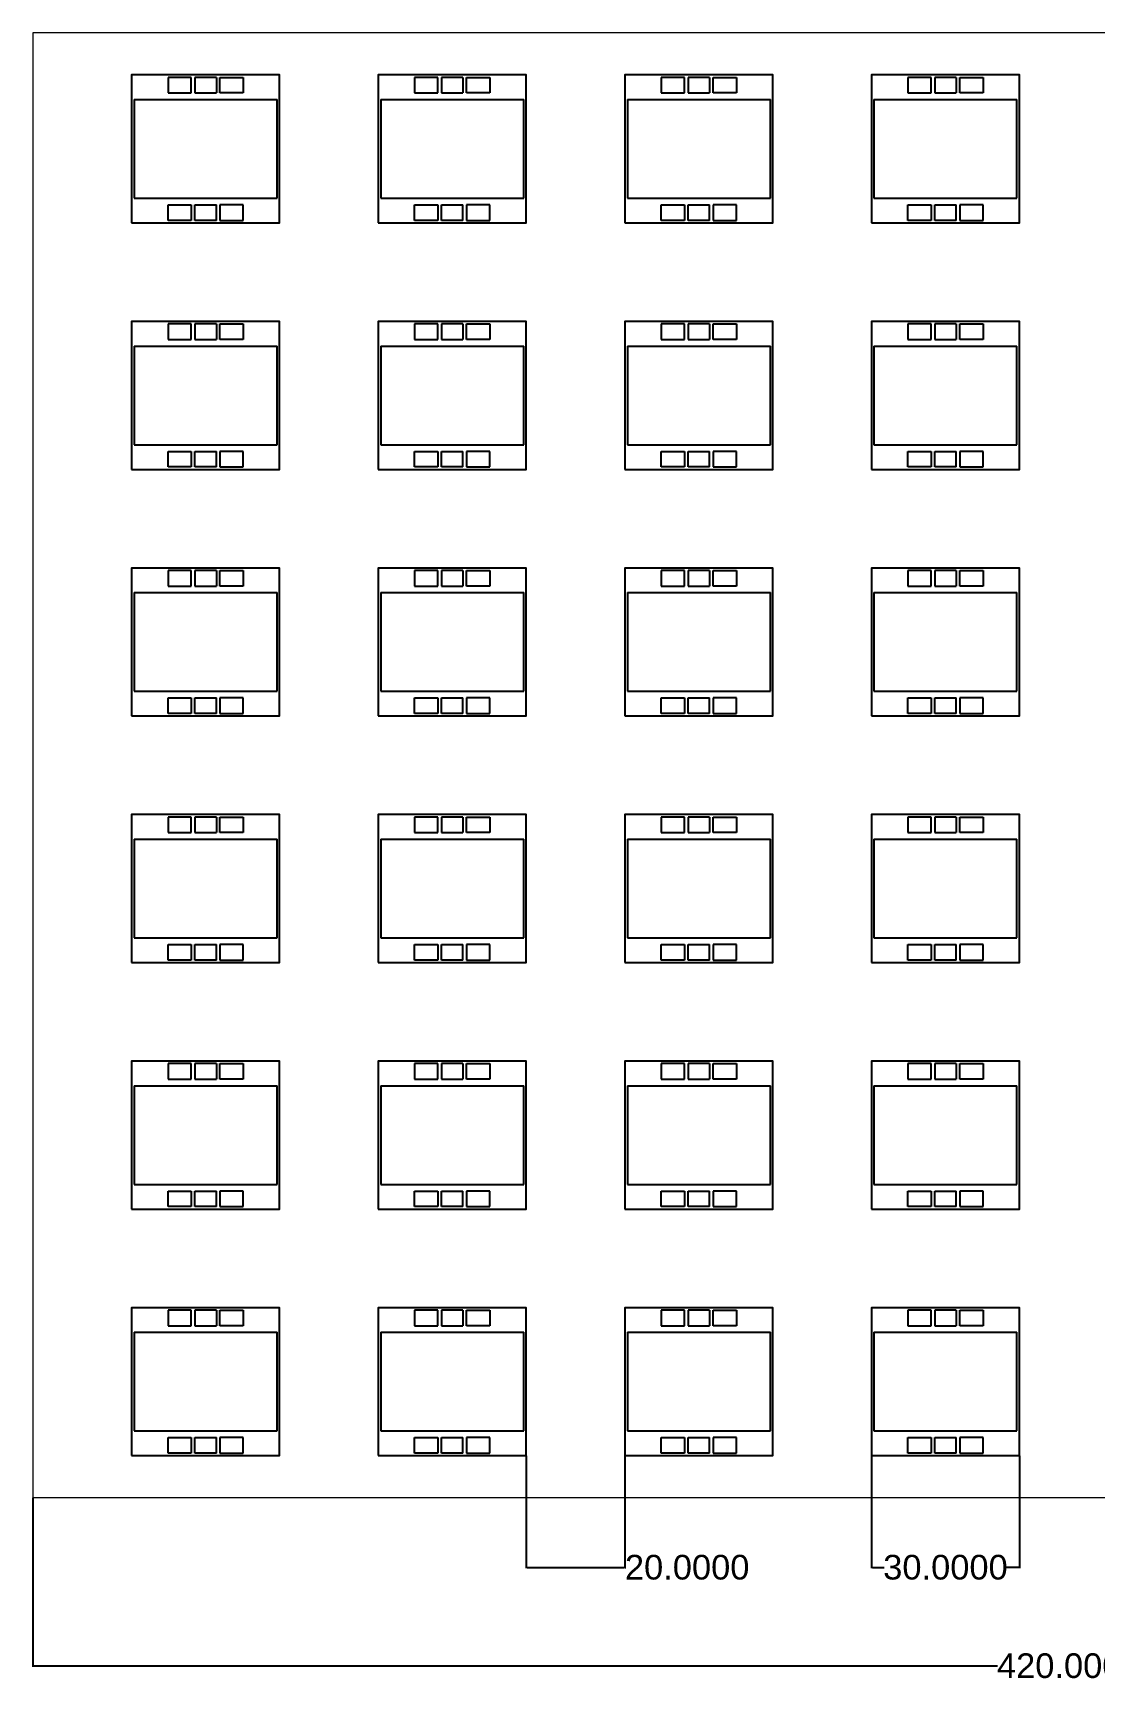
# Model space of a CAD drawing. Header units: inches. Extents: x -20 to 469, y -46 to 288.
# Drawn here: x -20 to 195.1, y -45.9 to 288.5 of the extents above; entities that cross this region are included whole.
import ezdxf

# ---------------------------------------------------------------- set-up
doc = ezdxf.new("R2010")
doc.units = ezdxf.units.IN
doc.header["$MEASUREMENT"] = 0
doc.layers.add('A3 Sheet', color=3, linetype='Continuous', lineweight=15)
doc.layers.add('glassOutline', color=50, linetype='Continuous')
doc.layers.add('TC-etch-lines', color=1, linetype='Continuous')
doc.styles.get("Standard").update_dxf_attribs({"font": 'arial.ttf'})
doc.dimstyles.new('Standard$0', dxfattribs={"dimtxt": 0.18, "dimasz": 0.18, "dimexe": 0.18, "dimexo": 0.0625, "dimgap": 0.09, "dimtad": 0, "dimtih": 1, "dimtoh": 1, "dimdec": 4, "dimzin": 0, "dimdsep": 46, "dimtxsty": 'Standard', "dimcen": 0.09, "dimadec": 0, "dimazin": 0, "dimtfac": 1, "dimtdec": 4, "dimtofl": 0, "dimtmove": 0, "dimatfit": 3, "dimfxl": 1, "dimtolj": 1, "dimtzin": 0, "dimarcsym": 0})

# ---------------------------------------------------------------- blocks, each defined once
blk = doc.blocks.new('*D41')
at = {"layer": 'A3 Sheet', "color": 0, "lineweight": -2, "transparency": 16777216}
for p, q in [((-20, -8.56), (-20, -42.81)), ((400, -8.56), (400, -42.81)), ((-19.82, -42.63), (175.55, -42.63)), ((399.82, -42.63), (204.45, -42.63))]:
    blk.add_line(p, q, dxfattribs=at)
at = {"layer": 'A3 Sheet', "color": 0, "transparency": 16777216}
for points in [[(-19.82, -42.6), (-19.82, -42.66), (-20, -42.63)], [(399.82, -42.6), (399.82, -42.66), (400, -42.63)]]:
    blk.add_solid(points, dxfattribs=at)
at = {"layer": 'Defpoints', "color": 0, "transparency": 16777216}
for p in [(-20, -8.5), (400, -8.5), (400, -42.63)]:
    blk.add_point(p, dxfattribs=at)
at = {"layer": 'A3 Sheet', "color": 0, "transparency": 16777216, "insert": (190, -42.63), "char_height": 5, "attachment_point": 5}
blk.add_mtext('\\A1;420.0000', dxfattribs=at)
blk = doc.blocks.new('*D42')
at = {"layer": 'A3 Sheet', "color": 0, "lineweight": -2, "transparency": 16777216}
for p, q in [((80, -0.06), (80, -22.84)), ((100, -0.06), (100, -22.84)), ((80.18, -22.66), (99.82, -22.66)), ((100, -22.66), (100.18, -22.66))]:
    blk.add_line(p, q, dxfattribs=at)
at = {"layer": 'A3 Sheet', "color": 0, "transparency": 16777216}
for points in [[(80.18, -22.63), (80.18, -22.69), (80, -22.66)], [(99.82, -22.63), (99.82, -22.69), (100, -22.66)]]:
    blk.add_solid(points, dxfattribs=at)
at = {"layer": 'Defpoints', "color": 0, "transparency": 16777216}
for p in [(80, 0), (100, 0), (100, -22.66)]:
    blk.add_point(p, dxfattribs=at)
at = {"layer": 'A3 Sheet', "color": 0, "transparency": 16777216, "insert": (112.63, -22.66), "char_height": 5, "attachment_point": 5}
blk.add_mtext('\\A1;20.0000', dxfattribs=at)
blk = doc.blocks.new('*D43')
at = {"layer": 'A3 Sheet', "color": 0, "lineweight": -2, "transparency": 16777216}
for p, q in [((150, -0.06), (150, -22.84)), ((180, -0.06), (180, -22.84)), ((150.18, -22.66), (152.6, -22.66)), ((179.82, -22.66), (177.4, -22.66))]:
    blk.add_line(p, q, dxfattribs=at)
at = {"layer": 'A3 Sheet', "color": 0, "transparency": 16777216}
for points in [[(150.18, -22.63), (150.18, -22.69), (150, -22.66)], [(179.82, -22.63), (179.82, -22.69), (180, -22.66)]]:
    blk.add_solid(points, dxfattribs=at)
at = {"layer": 'Defpoints', "color": 0, "transparency": 16777216}
for p in [(150, 0), (180, 0), (180, -22.66)]:
    blk.add_point(p, dxfattribs=at)
at = {"layer": 'A3 Sheet', "color": 0, "transparency": 16777216, "insert": (165, -22.66), "char_height": 5, "attachment_point": 5}
blk.add_mtext('\\A1;30.0000', dxfattribs=at)

msp = doc.modelspace()

# ---------------------------------------------------------------- linework, layer by layer
at = {"layer": 'A3 Sheet'}
msp.add_lwpolyline([(400, 288.5), (-20, 288.5), (-20, -8.5), (400, -8.5)], close=True, dxfattribs=at)
at = {"layer": 'glassOutline', "color": 2}
for points in [[(0, 250), (30, 250), (30, 280), (0, 280)], [(50, 250), (80, 250), (80, 280), (50, 280)], [(100, 250), (130, 250), (130, 280), (100, 280)], [(150, 250), (180, 250), (180, 280), (150, 280)], [(0, 200), (30, 200), (30, 230), (0, 230)], [(50, 200), (80, 200), (80, 230), (50, 230)], [(100, 200), (130, 200), (130, 230), (100, 230)], [(150, 200), (180, 200), (180, 230), (150, 230)], [(0, 150), (30, 150), (30, 180), (0, 180)], [(50, 150), (80, 150), (80, 180), (50, 180)], [(100, 150), (130, 150), (130, 180), (100, 180)], [(150, 150), (180, 150), (180, 180), (150, 180)], [(0, 100), (30, 100), (30, 130), (0, 130)], [(50, 100), (80, 100), (80, 130), (50, 130)], [(100, 100), (130, 100), (130, 130), (100, 130)], [(150, 100), (180, 100), (180, 130), (150, 130)], [(0, 50), (30, 50), (30, 80), (0, 80)], [(50, 50), (80, 50), (80, 80), (50, 80)], [(100, 50), (130, 50), (130, 80), (100, 80)], [(150, 50), (180, 50), (180, 80), (150, 80)], [(0, 0), (30, 0), (30, 30), (0, 30)], [(50, 0), (80, 0), (80, 30), (50, 30)], [(100, 0), (130, 0), (130, 30), (100, 30)], [(150, 0), (180, 0), (180, 30), (150, 30)]]:
    msp.add_lwpolyline(points, close=True, dxfattribs=at)
at = {"layer": 'TC-etch-lines', "color": 1}
for p, q in [((12.0925, 279.50002), (7.38, 279.50002)), ((7.38, 279.50002), (7.38, 276.34502)), ((12.0925, 276.34502), (12.0925, 279.50002)), ((17.1725, 279.50002), (12.8275, 279.50002)), ((12.8275, 279.50002), (12.8275, 276.34502)), ((17.1725, 279.50002), (17.1725, 276.34502)), ((17.9075, 276.34502), (17.9075, 279.50002)), ((17.9075, 279.50002), (22.62, 279.50002)), ((22.62, 279.50002), (22.62, 276.34502)), ((62.0925, 279.50002), (57.38, 279.50002)), ((57.38, 279.50002), (57.38, 276.34502)), ((62.0925, 276.34502), (62.0925, 279.50002)), ((67.1725, 279.50002), (62.8275, 279.50002)), ((62.8275, 279.50002), (62.8275, 276.34502)), ((67.1725, 279.50002), (67.1725, 276.34502)), ((67.9075, 276.34502), (67.9075, 279.50002)), ((67.9075, 279.50002), (72.62, 279.50002)), ((72.62, 279.50002), (72.62, 276.34502)), ((112.0925, 279.50002), (107.38, 279.50002)), ((107.38, 279.50002), (107.38, 276.34502)), ((112.0925, 276.34502), (112.0925, 279.50002)), ((117.1725, 279.50002), (112.8275, 279.50002)), ((112.8275, 279.50002), (112.8275, 276.34502)), ((117.1725, 279.50002), (117.1725, 276.34502)), ((117.9075, 276.34502), (117.9075, 279.50002)), ((117.9075, 279.50002), (122.62, 279.50002)), ((122.62, 279.50002), (122.62, 276.34502)), ((162.0925, 279.50002), (157.38, 279.50002)), ((157.38, 279.50002), (157.38, 276.34502)), ((162.0925, 276.34502), (162.0925, 279.50002)), ((167.1725, 279.50002), (162.8275, 279.50002)), ((162.8275, 279.50002), (162.8275, 276.34502)), ((167.1725, 279.50002), (167.1725, 276.34502)), ((167.9075, 276.34502), (167.9075, 279.50002)), ((167.9075, 279.50002), (172.62, 279.50002)), ((172.62, 279.50002), (172.62, 276.34502)), ((0.49978, 275.00296), (29.49982, 275.00312)), ((0.49978, 275.00296), (0.49981, 254.99704)), ((7.38, 276.34502), (12.0925, 276.34502)), ((12.8275, 276.34502), (17.1725, 276.34502)), ((22.62, 276.34502), (17.9075, 276.34502)), ((29.49986, 254.997), (29.49982, 275.00312)), ((50.49978, 275.00296), (79.49982, 275.00312)), ((50.49978, 275.00296), (50.49981, 254.99704)), ((57.38, 276.34502), (62.0925, 276.34502)), ((62.8275, 276.34502), (67.1725, 276.34502)), ((72.62, 276.34502), (67.9075, 276.34502)), ((79.49986, 254.997), (79.49982, 275.00312)), ((100.49978, 275.00296), (129.49982, 275.00312)), ((100.49978, 275.00296), (100.49981, 254.99704)), ((107.38, 276.34502), (112.0925, 276.34502)), ((112.8275, 276.34502), (117.1725, 276.34502)), ((122.62, 276.34502), (117.9075, 276.34502)), ((129.49986, 254.997), (129.49982, 275.00312)), ((150.49978, 275.00296), (179.49982, 275.00312)), ((150.49978, 275.00296), (150.49981, 254.99704)), ((157.38, 276.34502), (162.0925, 276.34502)), ((162.8275, 276.34502), (167.1725, 276.34502)), ((172.62, 276.34502), (167.9075, 276.34502)), ((179.49986, 254.997), (179.49982, 275.00312)), ((0.49981, 254.99704), (29.49986, 254.997)), ((50.49981, 254.99704), (79.49986, 254.997)), ((100.49981, 254.99704), (129.49986, 254.997)), ((150.49981, 254.99704), (179.49986, 254.997)), ((7.38, 250.49998), (7.38, 253.65498)), ((7.38, 253.65498), (12.0925, 253.65498)), ((12.0925, 253.65498), (12.0925, 250.49998)), ((12.8275, 250.49998), (12.8275, 253.65498)), ((12.8275, 253.65498), (17.1725, 253.65498)), ((17.1725, 250.49998), (17.1725, 253.65498)), ((17.9075, 253.65498), (17.9075, 250.49998)), ((22.62, 253.65498), (17.9075, 253.65498)), ((22.62, 250.49998), (22.62, 253.65498)), ((57.38, 250.49998), (57.38, 253.65498)), ((57.38, 253.65498), (62.0925, 253.65498)), ((62.0925, 253.65498), (62.0925, 250.49998)), ((62.8275, 250.49998), (62.8275, 253.65498)), ((62.8275, 253.65498), (67.1725, 253.65498)), ((67.1725, 250.49998), (67.1725, 253.65498)), ((67.9075, 253.65498), (67.9075, 250.49998)), ((72.62, 253.65498), (67.9075, 253.65498)), ((72.62, 250.49998), (72.62, 253.65498)), ((107.38, 250.49998), (107.38, 253.65498)), ((107.38, 253.65498), (112.0925, 253.65498)), ((112.0925, 253.65498), (112.0925, 250.49998)), ((112.8275, 250.49998), (112.8275, 253.65498)), ((112.8275, 253.65498), (117.1725, 253.65498)), ((117.1725, 250.49998), (117.1725, 253.65498)), ((117.9075, 253.65498), (117.9075, 250.49998)), ((122.62, 253.65498), (117.9075, 253.65498)), ((122.62, 250.49998), (122.62, 253.65498)), ((157.38, 250.49998), (157.38, 253.65498)), ((157.38, 253.65498), (162.0925, 253.65498)), ((162.0925, 253.65498), (162.0925, 250.49998)), ((162.8275, 250.49998), (162.8275, 253.65498)), ((162.8275, 253.65498), (167.1725, 253.65498)), ((167.1725, 250.49998), (167.1725, 253.65498)), ((167.9075, 253.65498), (167.9075, 250.49998)), ((172.62, 253.65498), (167.9075, 253.65498)), ((172.62, 250.49998), (172.62, 253.65498)), ((12.0925, 250.49998), (7.38, 250.49998)), ((17.1725, 250.49998), (12.8275, 250.49998)), ((17.9075, 250.49998), (22.62, 250.49998)), ((62.0925, 250.49998), (57.38, 250.49998)), ((67.1725, 250.49998), (62.8275, 250.49998)), ((67.9075, 250.49998), (72.62, 250.49998)), ((112.0925, 250.49998), (107.38, 250.49998)), ((117.1725, 250.49998), (112.8275, 250.49998)), ((117.9075, 250.49998), (122.62, 250.49998)), ((162.0925, 250.49998), (157.38, 250.49998)), ((167.1725, 250.49998), (162.8275, 250.49998)), ((167.9075, 250.49998), (172.62, 250.49998)), ((12.0925, 229.50002), (7.38, 229.50002)), ((7.38, 229.50002), (7.38, 226.34502)), ((12.0925, 226.34502), (12.0925, 229.50002)), ((17.1725, 229.50002), (12.8275, 229.50002)), ((12.8275, 229.50002), (12.8275, 226.34502)), ((17.1725, 229.50002), (17.1725, 226.34502)), ((17.9075, 226.34502), (17.9075, 229.50002)), ((17.9075, 229.50002), (22.62, 229.50002)), ((22.62, 229.50002), (22.62, 226.34502)), ((62.0925, 229.50002), (57.38, 229.50002)), ((57.38, 229.50002), (57.38, 226.34502)), ((62.0925, 226.34502), (62.0925, 229.50002)), ((67.1725, 229.50002), (62.8275, 229.50002)), ((62.8275, 229.50002), (62.8275, 226.34502)), ((67.1725, 229.50002), (67.1725, 226.34502)), ((67.9075, 226.34502), (67.9075, 229.50002)), ((67.9075, 229.50002), (72.62, 229.50002)), ((72.62, 229.50002), (72.62, 226.34502)), ((112.0925, 229.50002), (107.38, 229.50002)), ((107.38, 229.50002), (107.38, 226.34502)), ((112.0925, 226.34502), (112.0925, 229.50002)), ((117.1725, 229.50002), (112.8275, 229.50002)), ((112.8275, 229.50002), (112.8275, 226.34502)), ((117.1725, 229.50002), (117.1725, 226.34502)), ((117.9075, 226.34502), (117.9075, 229.50002)), ((117.9075, 229.50002), (122.62, 229.50002)), ((122.62, 229.50002), (122.62, 226.34502)), ((162.0925, 229.50002), (157.38, 229.50002)), ((157.38, 229.50002), (157.38, 226.34502)), ((162.0925, 226.34502), (162.0925, 229.50002)), ((167.1725, 229.50002), (162.8275, 229.50002)), ((162.8275, 229.50002), (162.8275, 226.34502)), ((167.1725, 229.50002), (167.1725, 226.34502)), ((167.9075, 226.34502), (167.9075, 229.50002)), ((167.9075, 229.50002), (172.62, 229.50002)), ((172.62, 229.50002), (172.62, 226.34502)), ((0.49978, 225.00296), (29.49982, 225.00312)), ((0.49978, 225.00296), (0.49981, 204.99704)), ((7.38, 226.34502), (12.0925, 226.34502)), ((12.8275, 226.34502), (17.1725, 226.34502)), ((22.62, 226.34502), (17.9075, 226.34502)), ((29.49986, 204.997), (29.49982, 225.00312)), ((50.49978, 225.00296), (79.49982, 225.00312)), ((50.49978, 225.00296), (50.49981, 204.99704)), ((57.38, 226.34502), (62.0925, 226.34502)), ((62.8275, 226.34502), (67.1725, 226.34502)), ((72.62, 226.34502), (67.9075, 226.34502)), ((79.49986, 204.997), (79.49982, 225.00312)), ((100.49978, 225.00296), (129.49982, 225.00312)), ((100.49978, 225.00296), (100.49981, 204.99704)), ((107.38, 226.34502), (112.0925, 226.34502)), ((112.8275, 226.34502), (117.1725, 226.34502)), ((122.62, 226.34502), (117.9075, 226.34502)), ((129.49986, 204.997), (129.49982, 225.00312)), ((150.49978, 225.00296), (179.49982, 225.00312)), ((150.49978, 225.00296), (150.49981, 204.99704)), ((157.38, 226.34502), (162.0925, 226.34502)), ((162.8275, 226.34502), (167.1725, 226.34502)), ((172.62, 226.34502), (167.9075, 226.34502)), ((179.49986, 204.997), (179.49982, 225.00312)), ((0.49981, 204.99704), (29.49986, 204.997)), ((50.49981, 204.99704), (79.49986, 204.997)), ((100.49981, 204.99704), (129.49986, 204.997)), ((150.49981, 204.99704), (179.49986, 204.997)), ((7.38, 200.49998), (7.38, 203.65498)), ((7.38, 203.65498), (12.0925, 203.65498)), ((12.0925, 203.65498), (12.0925, 200.49998)), ((12.8275, 200.49998), (12.8275, 203.65498)), ((12.8275, 203.65498), (17.1725, 203.65498)), ((17.1725, 200.49998), (17.1725, 203.65498)), ((17.9075, 203.65498), (17.9075, 200.49998)), ((22.62, 203.65498), (17.9075, 203.65498)), ((22.62, 200.49998), (22.62, 203.65498)), ((57.38, 200.49998), (57.38, 203.65498)), ((57.38, 203.65498), (62.0925, 203.65498)), ((62.0925, 203.65498), (62.0925, 200.49998)), ((62.8275, 200.49998), (62.8275, 203.65498)), ((62.8275, 203.65498), (67.1725, 203.65498)), ((67.1725, 200.49998), (67.1725, 203.65498)), ((67.9075, 203.65498), (67.9075, 200.49998)), ((72.62, 203.65498), (67.9075, 203.65498)), ((72.62, 200.49998), (72.62, 203.65498)), ((107.38, 200.49998), (107.38, 203.65498)), ((107.38, 203.65498), (112.0925, 203.65498)), ((112.0925, 203.65498), (112.0925, 200.49998)), ((112.8275, 200.49998), (112.8275, 203.65498)), ((112.8275, 203.65498), (117.1725, 203.65498)), ((117.1725, 200.49998), (117.1725, 203.65498)), ((117.9075, 203.65498), (117.9075, 200.49998)), ((122.62, 203.65498), (117.9075, 203.65498)), ((122.62, 200.49998), (122.62, 203.65498)), ((157.38, 200.49998), (157.38, 203.65498)), ((157.38, 203.65498), (162.0925, 203.65498)), ((162.0925, 203.65498), (162.0925, 200.49998)), ((162.8275, 200.49998), (162.8275, 203.65498)), ((162.8275, 203.65498), (167.1725, 203.65498)), ((167.1725, 200.49998), (167.1725, 203.65498)), ((167.9075, 203.65498), (167.9075, 200.49998)), ((172.62, 203.65498), (167.9075, 203.65498)), ((172.62, 200.49998), (172.62, 203.65498)), ((12.0925, 200.49998), (7.38, 200.49998)), ((17.1725, 200.49998), (12.8275, 200.49998)), ((17.9075, 200.49998), (22.62, 200.49998)), ((62.0925, 200.49998), (57.38, 200.49998)), ((67.1725, 200.49998), (62.8275, 200.49998)), ((67.9075, 200.49998), (72.62, 200.49998)), ((112.0925, 200.49998), (107.38, 200.49998)), ((117.1725, 200.49998), (112.8275, 200.49998)), ((117.9075, 200.49998), (122.62, 200.49998)), ((162.0925, 200.49998), (157.38, 200.49998)), ((167.1725, 200.49998), (162.8275, 200.49998)), ((167.9075, 200.49998), (172.62, 200.49998)), ((12.0925, 179.50002), (7.38, 179.50002)), ((7.38, 179.50002), (7.38, 176.34502)), ((12.0925, 176.34502), (12.0925, 179.50002)), ((17.1725, 179.50002), (12.8275, 179.50002)), ((12.8275, 179.50002), (12.8275, 176.34502)), ((17.1725, 179.50002), (17.1725, 176.34502)), ((17.9075, 176.34502), (17.9075, 179.50002)), ((17.9075, 179.50002), (22.62, 179.50002)), ((22.62, 179.50002), (22.62, 176.34502)), ((62.0925, 179.50002), (57.38, 179.50002)), ((57.38, 179.50002), (57.38, 176.34502)), ((62.0925, 176.34502), (62.0925, 179.50002)), ((67.1725, 179.50002), (62.8275, 179.50002)), ((62.8275, 179.50002), (62.8275, 176.34502)), ((67.1725, 179.50002), (67.1725, 176.34502)), ((67.9075, 176.34502), (67.9075, 179.50002)), ((67.9075, 179.50002), (72.62, 179.50002)), ((72.62, 179.50002), (72.62, 176.34502)), ((112.0925, 179.50002), (107.38, 179.50002)), ((107.38, 179.50002), (107.38, 176.34502)), ((112.0925, 176.34502), (112.0925, 179.50002)), ((117.1725, 179.50002), (112.8275, 179.50002)), ((112.8275, 179.50002), (112.8275, 176.34502)), ((117.1725, 179.50002), (117.1725, 176.34502)), ((117.9075, 176.34502), (117.9075, 179.50002)), ((117.9075, 179.50002), (122.62, 179.50002)), ((122.62, 179.50002), (122.62, 176.34502)), ((162.0925, 179.50002), (157.38, 179.50002)), ((157.38, 179.50002), (157.38, 176.34502)), ((162.0925, 176.34502), (162.0925, 179.50002)), ((167.1725, 179.50002), (162.8275, 179.50002)), ((162.8275, 179.50002), (162.8275, 176.34502)), ((167.1725, 179.50002), (167.1725, 176.34502)), ((167.9075, 176.34502), (167.9075, 179.50002)), ((167.9075, 179.50002), (172.62, 179.50002)), ((172.62, 179.50002), (172.62, 176.34502)), ((0.49978, 175.00296), (29.49982, 175.00312)), ((0.49978, 175.00296), (0.49981, 154.99704)), ((7.38, 176.34502), (12.0925, 176.34502)), ((12.8275, 176.34502), (17.1725, 176.34502)), ((22.62, 176.34502), (17.9075, 176.34502)), ((29.49986, 154.997), (29.49982, 175.00312)), ((50.49978, 175.00296), (79.49982, 175.00312)), ((50.49978, 175.00296), (50.49981, 154.99704)), ((57.38, 176.34502), (62.0925, 176.34502)), ((62.8275, 176.34502), (67.1725, 176.34502)), ((72.62, 176.34502), (67.9075, 176.34502)), ((79.49986, 154.997), (79.49982, 175.00312)), ((100.49978, 175.00296), (129.49982, 175.00312)), ((100.49978, 175.00296), (100.49981, 154.99704)), ((107.38, 176.34502), (112.0925, 176.34502)), ((112.8275, 176.34502), (117.1725, 176.34502)), ((122.62, 176.34502), (117.9075, 176.34502)), ((129.49986, 154.997), (129.49982, 175.00312)), ((150.49978, 175.00296), (179.49982, 175.00312)), ((150.49978, 175.00296), (150.49981, 154.99704)), ((157.38, 176.34502), (162.0925, 176.34502)), ((162.8275, 176.34502), (167.1725, 176.34502)), ((172.62, 176.34502), (167.9075, 176.34502)), ((179.49986, 154.997), (179.49982, 175.00312)), ((0.49981, 154.99704), (29.49986, 154.997)), ((50.49981, 154.99704), (79.49986, 154.997)), ((100.49981, 154.99704), (129.49986, 154.997)), ((150.49981, 154.99704), (179.49986, 154.997)), ((7.38, 150.49998), (7.38, 153.65498)), ((7.38, 153.65498), (12.0925, 153.65498)), ((12.0925, 150.49998), (7.38, 150.49998)), ((12.0925, 153.65498), (12.0925, 150.49998)), ((12.8275, 150.49998), (12.8275, 153.65498)), ((12.8275, 153.65498), (17.1725, 153.65498)), ((17.1725, 150.49998), (12.8275, 150.49998)), ((17.1725, 150.49998), (17.1725, 153.65498)), ((17.9075, 153.65498), (17.9075, 150.49998)), ((22.62, 153.65498), (17.9075, 153.65498)), ((17.9075, 150.49998), (22.62, 150.49998)), ((22.62, 150.49998), (22.62, 153.65498)), ((57.38, 150.49998), (57.38, 153.65498)), ((57.38, 153.65498), (62.0925, 153.65498)), ((62.0925, 150.49998), (57.38, 150.49998)), ((62.0925, 153.65498), (62.0925, 150.49998)), ((62.8275, 150.49998), (62.8275, 153.65498)), ((62.8275, 153.65498), (67.1725, 153.65498)), ((67.1725, 150.49998), (62.8275, 150.49998)), ((67.1725, 150.49998), (67.1725, 153.65498)), ((67.9075, 153.65498), (67.9075, 150.49998)), ((72.62, 153.65498), (67.9075, 153.65498)), ((67.9075, 150.49998), (72.62, 150.49998)), ((72.62, 150.49998), (72.62, 153.65498)), ((107.38, 150.49998), (107.38, 153.65498)), ((107.38, 153.65498), (112.0925, 153.65498)), ((112.0925, 150.49998), (107.38, 150.49998)), ((112.0925, 153.65498), (112.0925, 150.49998)), ((112.8275, 150.49998), (112.8275, 153.65498)), ((112.8275, 153.65498), (117.1725, 153.65498)), ((117.1725, 150.49998), (112.8275, 150.49998)), ((117.1725, 150.49998), (117.1725, 153.65498)), ((117.9075, 153.65498), (117.9075, 150.49998)), ((122.62, 153.65498), (117.9075, 153.65498)), ((117.9075, 150.49998), (122.62, 150.49998)), ((122.62, 150.49998), (122.62, 153.65498)), ((157.38, 150.49998), (157.38, 153.65498)), ((157.38, 153.65498), (162.0925, 153.65498)), ((162.0925, 150.49998), (157.38, 150.49998)), ((162.0925, 153.65498), (162.0925, 150.49998)), ((162.8275, 150.49998), (162.8275, 153.65498)), ((162.8275, 153.65498), (167.1725, 153.65498)), ((167.1725, 150.49998), (162.8275, 150.49998)), ((167.1725, 150.49998), (167.1725, 153.65498)), ((167.9075, 153.65498), (167.9075, 150.49998)), ((172.62, 153.65498), (167.9075, 153.65498)), ((167.9075, 150.49998), (172.62, 150.49998)), ((172.62, 150.49998), (172.62, 153.65498)), ((12.0925, 129.50002), (7.38, 129.50002)), ((7.38, 129.50002), (7.38, 126.34502)), ((12.0925, 126.34502), (12.0925, 129.50002)), ((17.1725, 129.50002), (12.8275, 129.50002)), ((12.8275, 129.50002), (12.8275, 126.34502)), ((17.1725, 129.50002), (17.1725, 126.34502)), ((17.9075, 126.34502), (17.9075, 129.50002)), ((17.9075, 129.50002), (22.62, 129.50002)), ((22.62, 129.50002), (22.62, 126.34502)), ((62.0925, 129.50002), (57.38, 129.50002)), ((57.38, 129.50002), (57.38, 126.34502)), ((62.0925, 126.34502), (62.0925, 129.50002)), ((67.1725, 129.50002), (62.8275, 129.50002)), ((62.8275, 129.50002), (62.8275, 126.34502)), ((67.1725, 129.50002), (67.1725, 126.34502)), ((67.9075, 126.34502), (67.9075, 129.50002)), ((67.9075, 129.50002), (72.62, 129.50002)), ((72.62, 129.50002), (72.62, 126.34502)), ((112.0925, 129.50002), (107.38, 129.50002)), ((107.38, 129.50002), (107.38, 126.34502)), ((112.0925, 126.34502), (112.0925, 129.50002)), ((117.1725, 129.50002), (112.8275, 129.50002)), ((112.8275, 129.50002), (112.8275, 126.34502)), ((117.1725, 129.50002), (117.1725, 126.34502)), ((117.9075, 126.34502), (117.9075, 129.50002)), ((117.9075, 129.50002), (122.62, 129.50002)), ((122.62, 129.50002), (122.62, 126.34502)), ((162.0925, 129.50002), (157.38, 129.50002)), ((157.38, 129.50002), (157.38, 126.34502)), ((162.0925, 126.34502), (162.0925, 129.50002)), ((167.1725, 129.50002), (162.8275, 129.50002)), ((162.8275, 129.50002), (162.8275, 126.34502)), ((167.1725, 129.50002), (167.1725, 126.34502)), ((167.9075, 126.34502), (167.9075, 129.50002)), ((167.9075, 129.50002), (172.62, 129.50002)), ((172.62, 129.50002), (172.62, 126.34502)), ((0.49978, 125.00296), (29.49982, 125.00312)), ((0.49978, 125.00296), (0.49981, 104.99704)), ((7.38, 126.34502), (12.0925, 126.34502)), ((12.8275, 126.34502), (17.1725, 126.34502)), ((22.62, 126.34502), (17.9075, 126.34502)), ((29.49986, 104.997), (29.49982, 125.00312)), ((50.49978, 125.00296), (79.49982, 125.00312)), ((50.49978, 125.00296), (50.49981, 104.99704)), ((57.38, 126.34502), (62.0925, 126.34502)), ((62.8275, 126.34502), (67.1725, 126.34502)), ((72.62, 126.34502), (67.9075, 126.34502)), ((79.49986, 104.997), (79.49982, 125.00312)), ((100.49978, 125.00296), (129.49982, 125.00312)), ((100.49978, 125.00296), (100.49981, 104.99704)), ((107.38, 126.34502), (112.0925, 126.34502)), ((112.8275, 126.34502), (117.1725, 126.34502)), ((122.62, 126.34502), (117.9075, 126.34502)), ((129.49986, 104.997), (129.49982, 125.00312)), ((150.49978, 125.00296), (179.49982, 125.00312)), ((150.49978, 125.00296), (150.49981, 104.99704)), ((157.38, 126.34502), (162.0925, 126.34502)), ((162.8275, 126.34502), (167.1725, 126.34502)), ((172.62, 126.34502), (167.9075, 126.34502)), ((179.49986, 104.997), (179.49982, 125.00312)), ((0.49981, 104.99704), (29.49986, 104.997)), ((50.49981, 104.99704), (79.49986, 104.997)), ((100.49981, 104.99704), (129.49986, 104.997)), ((150.49981, 104.99704), (179.49986, 104.997)), ((7.38, 100.49998), (7.38, 103.65498)), ((7.38, 103.65498), (12.0925, 103.65498)), ((12.0925, 100.49998), (7.38, 100.49998)), ((12.0925, 103.65498), (12.0925, 100.49998)), ((12.8275, 100.49998), (12.8275, 103.65498)), ((12.8275, 103.65498), (17.1725, 103.65498)), ((17.1725, 100.49998), (12.8275, 100.49998)), ((17.1725, 100.49998), (17.1725, 103.65498)), ((17.9075, 103.65498), (17.9075, 100.49998)), ((22.62, 103.65498), (17.9075, 103.65498)), ((17.9075, 100.49998), (22.62, 100.49998)), ((22.62, 100.49998), (22.62, 103.65498)), ((57.38, 100.49998), (57.38, 103.65498)), ((57.38, 103.65498), (62.0925, 103.65498)), ((62.0925, 100.49998), (57.38, 100.49998)), ((62.0925, 103.65498), (62.0925, 100.49998)), ((62.8275, 100.49998), (62.8275, 103.65498)), ((62.8275, 103.65498), (67.1725, 103.65498)), ((67.1725, 100.49998), (62.8275, 100.49998)), ((67.1725, 100.49998), (67.1725, 103.65498)), ((67.9075, 103.65498), (67.9075, 100.49998)), ((72.62, 103.65498), (67.9075, 103.65498)), ((67.9075, 100.49998), (72.62, 100.49998)), ((72.62, 100.49998), (72.62, 103.65498)), ((107.38, 100.49998), (107.38, 103.65498)), ((107.38, 103.65498), (112.0925, 103.65498)), ((112.0925, 100.49998), (107.38, 100.49998)), ((112.0925, 103.65498), (112.0925, 100.49998)), ((112.8275, 100.49998), (112.8275, 103.65498)), ((112.8275, 103.65498), (117.1725, 103.65498)), ((117.1725, 100.49998), (112.8275, 100.49998)), ((117.1725, 100.49998), (117.1725, 103.65498)), ((117.9075, 103.65498), (117.9075, 100.49998)), ((122.62, 103.65498), (117.9075, 103.65498)), ((117.9075, 100.49998), (122.62, 100.49998)), ((122.62, 100.49998), (122.62, 103.65498)), ((157.38, 100.49998), (157.38, 103.65498)), ((157.38, 103.65498), (162.0925, 103.65498)), ((162.0925, 100.49998), (157.38, 100.49998)), ((162.0925, 103.65498), (162.0925, 100.49998)), ((162.8275, 100.49998), (162.8275, 103.65498)), ((162.8275, 103.65498), (167.1725, 103.65498)), ((167.1725, 100.49998), (162.8275, 100.49998)), ((167.1725, 100.49998), (167.1725, 103.65498)), ((167.9075, 103.65498), (167.9075, 100.49998)), ((172.62, 103.65498), (167.9075, 103.65498)), ((167.9075, 100.49998), (172.62, 100.49998)), ((172.62, 100.49998), (172.62, 103.65498)), ((12.0925, 79.50002), (7.38, 79.50002)), ((7.38, 79.50002), (7.38, 76.34502)), ((12.0925, 76.34502), (12.0925, 79.50002)), ((17.1725, 79.50002), (12.8275, 79.50002)), ((12.8275, 79.50002), (12.8275, 76.34502)), ((17.1725, 79.50002), (17.1725, 76.34502)), ((17.9075, 76.34502), (17.9075, 79.50002)), ((17.9075, 79.50002), (22.62, 79.50002)), ((22.62, 79.50002), (22.62, 76.34502)), ((62.0925, 79.50002), (57.38, 79.50002)), ((57.38, 79.50002), (57.38, 76.34502)), ((62.0925, 76.34502), (62.0925, 79.50002)), ((67.1725, 79.50002), (62.8275, 79.50002)), ((62.8275, 79.50002), (62.8275, 76.34502)), ((67.1725, 79.50002), (67.1725, 76.34502)), ((67.9075, 76.34502), (67.9075, 79.50002)), ((67.9075, 79.50002), (72.62, 79.50002)), ((72.62, 79.50002), (72.62, 76.34502)), ((112.0925, 79.50002), (107.38, 79.50002)), ((107.38, 79.50002), (107.38, 76.34502)), ((112.0925, 76.34502), (112.0925, 79.50002)), ((117.1725, 79.50002), (112.8275, 79.50002)), ((112.8275, 79.50002), (112.8275, 76.34502)), ((117.1725, 79.50002), (117.1725, 76.34502)), ((117.9075, 76.34502), (117.9075, 79.50002)), ((117.9075, 79.50002), (122.62, 79.50002)), ((122.62, 79.50002), (122.62, 76.34502)), ((162.0925, 79.50002), (157.38, 79.50002)), ((157.38, 79.50002), (157.38, 76.34502)), ((162.0925, 76.34502), (162.0925, 79.50002)), ((167.1725, 79.50002), (162.8275, 79.50002)), ((162.8275, 79.50002), (162.8275, 76.34502)), ((167.1725, 79.50002), (167.1725, 76.34502)), ((167.9075, 76.34502), (167.9075, 79.50002)), ((167.9075, 79.50002), (172.62, 79.50002)), ((172.62, 79.50002), (172.62, 76.34502)), ((0.49978, 75.00296), (29.49982, 75.00312)), ((0.49978, 75.00296), (0.49981, 54.99704)), ((7.38, 76.34502), (12.0925, 76.34502)), ((12.8275, 76.34502), (17.1725, 76.34502)), ((22.62, 76.34502), (17.9075, 76.34502)), ((29.49986, 54.997), (29.49982, 75.00312)), ((50.49978, 75.00296), (79.49982, 75.00312)), ((50.49978, 75.00296), (50.49981, 54.99704)), ((57.38, 76.34502), (62.0925, 76.34502)), ((62.8275, 76.34502), (67.1725, 76.34502)), ((72.62, 76.34502), (67.9075, 76.34502)), ((79.49986, 54.997), (79.49982, 75.00312)), ((100.49978, 75.00296), (129.49982, 75.00312)), ((100.49978, 75.00296), (100.49981, 54.99704)), ((107.38, 76.34502), (112.0925, 76.34502)), ((112.8275, 76.34502), (117.1725, 76.34502)), ((122.62, 76.34502), (117.9075, 76.34502)), ((129.49986, 54.997), (129.49982, 75.00312)), ((150.49978, 75.00296), (179.49982, 75.00312)), ((150.49978, 75.00296), (150.49981, 54.99704)), ((157.38, 76.34502), (162.0925, 76.34502)), ((162.8275, 76.34502), (167.1725, 76.34502)), ((172.62, 76.34502), (167.9075, 76.34502)), ((179.49986, 54.997), (179.49982, 75.00312)), ((0.49981, 54.99704), (29.49986, 54.997)), ((7.38, 50.49998), (7.38, 53.65498)), ((7.38, 53.65498), (12.0925, 53.65498)), ((12.0925, 53.65498), (12.0925, 50.49998)), ((12.8275, 50.49998), (12.8275, 53.65498)), ((12.8275, 53.65498), (17.1725, 53.65498)), ((17.1725, 50.49998), (17.1725, 53.65498)), ((17.9075, 53.65498), (17.9075, 50.49998)), ((22.62, 53.65498), (17.9075, 53.65498)), ((22.62, 50.49998), (22.62, 53.65498)), ((50.49981, 54.99704), (79.49986, 54.997)), ((57.38, 50.49998), (57.38, 53.65498)), ((57.38, 53.65498), (62.0925, 53.65498)), ((62.0925, 53.65498), (62.0925, 50.49998)), ((62.8275, 50.49998), (62.8275, 53.65498)), ((62.8275, 53.65498), (67.1725, 53.65498)), ((67.1725, 50.49998), (67.1725, 53.65498)), ((67.9075, 53.65498), (67.9075, 50.49998)), ((72.62, 53.65498), (67.9075, 53.65498)), ((72.62, 50.49998), (72.62, 53.65498)), ((100.49981, 54.99704), (129.49986, 54.997)), ((107.38, 50.49998), (107.38, 53.65498)), ((107.38, 53.65498), (112.0925, 53.65498)), ((112.0925, 53.65498), (112.0925, 50.49998)), ((112.8275, 50.49998), (112.8275, 53.65498)), ((112.8275, 53.65498), (117.1725, 53.65498)), ((117.1725, 50.49998), (117.1725, 53.65498)), ((117.9075, 53.65498), (117.9075, 50.49998)), ((122.62, 53.65498), (117.9075, 53.65498)), ((122.62, 50.49998), (122.62, 53.65498)), ((150.49981, 54.99704), (179.49986, 54.997)), ((157.38, 50.49998), (157.38, 53.65498)), ((157.38, 53.65498), (162.0925, 53.65498)), ((162.0925, 53.65498), (162.0925, 50.49998)), ((162.8275, 50.49998), (162.8275, 53.65498)), ((162.8275, 53.65498), (167.1725, 53.65498)), ((167.1725, 50.49998), (167.1725, 53.65498)), ((167.9075, 53.65498), (167.9075, 50.49998)), ((172.62, 53.65498), (167.9075, 53.65498)), ((172.62, 50.49998), (172.62, 53.65498)), ((12.0925, 50.49998), (7.38, 50.49998)), ((17.1725, 50.49998), (12.8275, 50.49998)), ((17.9075, 50.49998), (22.62, 50.49998)), ((62.0925, 50.49998), (57.38, 50.49998)), ((67.1725, 50.49998), (62.8275, 50.49998)), ((67.9075, 50.49998), (72.62, 50.49998)), ((112.0925, 50.49998), (107.38, 50.49998)), ((117.1725, 50.49998), (112.8275, 50.49998)), ((117.9075, 50.49998), (122.62, 50.49998)), ((162.0925, 50.49998), (157.38, 50.49998)), ((167.1725, 50.49998), (162.8275, 50.49998)), ((167.9075, 50.49998), (172.62, 50.49998)), ((12.0925, 29.50002), (7.38, 29.50002)), ((7.38, 29.50002), (7.38, 26.34502)), ((12.0925, 26.34502), (12.0925, 29.50002)), ((17.1725, 29.50002), (12.8275, 29.50002)), ((12.8275, 29.50002), (12.8275, 26.34502)), ((17.1725, 29.50002), (17.1725, 26.34502)), ((17.9075, 26.34502), (17.9075, 29.50002)), ((17.9075, 29.50002), (22.62, 29.50002)), ((22.62, 29.50002), (22.62, 26.34502)), ((62.0925, 29.50002), (57.38, 29.50002)), ((57.38, 29.50002), (57.38, 26.34502)), ((62.0925, 26.34502), (62.0925, 29.50002)), ((67.1725, 29.50002), (62.8275, 29.50002)), ((62.8275, 29.50002), (62.8275, 26.34502)), ((67.1725, 29.50002), (67.1725, 26.34502)), ((67.9075, 26.34502), (67.9075, 29.50002)), ((67.9075, 29.50002), (72.62, 29.50002)), ((72.62, 29.50002), (72.62, 26.34502)), ((112.0925, 29.50002), (107.38, 29.50002)), ((107.38, 29.50002), (107.38, 26.34502)), ((112.0925, 26.34502), (112.0925, 29.50002)), ((117.1725, 29.50002), (112.8275, 29.50002)), ((112.8275, 29.50002), (112.8275, 26.34502)), ((117.1725, 29.50002), (117.1725, 26.34502)), ((117.9075, 26.34502), (117.9075, 29.50002)), ((117.9075, 29.50002), (122.62, 29.50002)), ((122.62, 29.50002), (122.62, 26.34502)), ((162.0925, 29.50002), (157.38, 29.50002)), ((157.38, 29.50002), (157.38, 26.34502)), ((162.0925, 26.34502), (162.0925, 29.50002)), ((167.1725, 29.50002), (162.8275, 29.50002)), ((162.8275, 29.50002), (162.8275, 26.34502)), ((167.1725, 29.50002), (167.1725, 26.34502)), ((167.9075, 26.34502), (167.9075, 29.50002)), ((167.9075, 29.50002), (172.62, 29.50002)), ((172.62, 29.50002), (172.62, 26.34502)), ((0.49978, 25.00296), (29.49982, 25.00312)), ((0.49978, 25.00296), (0.49981, 4.99704)), ((7.38, 26.34502), (12.0925, 26.34502)), ((12.8275, 26.34502), (17.1725, 26.34502)), ((22.62, 26.34502), (17.9075, 26.34502)), ((29.49986, 4.997), (29.49982, 25.00312)), ((50.49978, 25.00296), (79.49982, 25.00312)), ((50.49978, 25.00296), (50.49981, 4.99704)), ((57.38, 26.34502), (62.0925, 26.34502)), ((62.8275, 26.34502), (67.1725, 26.34502)), ((72.62, 26.34502), (67.9075, 26.34502)), ((79.49986, 4.997), (79.49982, 25.00312)), ((100.49978, 25.00296), (129.49982, 25.00312)), ((100.49978, 25.00296), (100.49981, 4.99704)), ((107.38, 26.34502), (112.0925, 26.34502)), ((112.8275, 26.34502), (117.1725, 26.34502)), ((122.62, 26.34502), (117.9075, 26.34502)), ((129.49986, 4.997), (129.49982, 25.00312)), ((150.49978, 25.00296), (179.49982, 25.00312)), ((150.49978, 25.00296), (150.49981, 4.99704)), ((157.38, 26.34502), (162.0925, 26.34502)), ((162.8275, 26.34502), (167.1725, 26.34502)), ((172.62, 26.34502), (167.9075, 26.34502)), ((179.49986, 4.997), (179.49982, 25.00312)), ((0.49981, 4.99704), (29.49986, 4.997)), ((7.38, 0.49998), (7.38, 3.65498)), ((7.38, 3.65498), (12.0925, 3.65498)), ((12.0925, 3.65498), (12.0925, 0.49998)), ((12.8275, 0.49998), (12.8275, 3.65498)), ((12.8275, 3.65498), (17.1725, 3.65498)), ((17.1725, 0.49998), (17.1725, 3.65498)), ((17.9075, 3.65498), (17.9075, 0.49998)), ((22.62, 3.65498), (17.9075, 3.65498)), ((22.62, 0.49998), (22.62, 3.65498)), ((50.49981, 4.99704), (79.49986, 4.997)), ((57.38, 0.49998), (57.38, 3.65498)), ((57.38, 3.65498), (62.0925, 3.65498)), ((62.0925, 3.65498), (62.0925, 0.49998)), ((62.8275, 0.49998), (62.8275, 3.65498)), ((62.8275, 3.65498), (67.1725, 3.65498)), ((67.1725, 0.49998), (67.1725, 3.65498)), ((67.9075, 3.65498), (67.9075, 0.49998)), ((72.62, 3.65498), (67.9075, 3.65498)), ((72.62, 0.49998), (72.62, 3.65498)), ((100.49981, 4.99704), (129.49986, 4.997)), ((107.38, 0.49998), (107.38, 3.65498)), ((107.38, 3.65498), (112.0925, 3.65498)), ((112.0925, 3.65498), (112.0925, 0.49998)), ((112.8275, 0.49998), (112.8275, 3.65498)), ((112.8275, 3.65498), (117.1725, 3.65498)), ((117.1725, 0.49998), (117.1725, 3.65498)), ((117.9075, 3.65498), (117.9075, 0.49998)), ((122.62, 3.65498), (117.9075, 3.65498)), ((122.62, 0.49998), (122.62, 3.65498)), ((150.49981, 4.99704), (179.49986, 4.997)), ((157.38, 0.49998), (157.38, 3.65498)), ((157.38, 3.65498), (162.0925, 3.65498)), ((162.0925, 3.65498), (162.0925, 0.49998)), ((162.8275, 0.49998), (162.8275, 3.65498)), ((162.8275, 3.65498), (167.1725, 3.65498)), ((167.1725, 0.49998), (167.1725, 3.65498)), ((167.9075, 3.65498), (167.9075, 0.49998)), ((172.62, 3.65498), (167.9075, 3.65498)), ((172.62, 0.49998), (172.62, 3.65498)), ((12.0925, 0.49998), (7.38, 0.49998)), ((17.1725, 0.49998), (12.8275, 0.49998)), ((17.9075, 0.49998), (22.62, 0.49998)), ((62.0925, 0.49998), (57.38, 0.49998)), ((67.1725, 0.49998), (62.8275, 0.49998)), ((67.9075, 0.49998), (72.62, 0.49998)), ((112.0925, 0.49998), (107.38, 0.49998)), ((117.1725, 0.49998), (112.8275, 0.49998)), ((117.9075, 0.49998), (122.62, 0.49998)), ((162.0925, 0.49998), (157.38, 0.49998)), ((167.1725, 0.49998), (162.8275, 0.49998)), ((167.9075, 0.49998), (172.62, 0.49998))]:
    msp.add_line(p, q, dxfattribs=at)

# ---------------------------------------------------------------- dimensions: what is measured, and where the dimension line sits
at = {"layer": 'A3 Sheet', "color": 5}
for base, p1, p2, override, picture, middle in [((100, -22.66427), (80, 0), (100, 0), {"dimtxt": 5}, '*D42', (112.62505, -22.66427)), ((180, -22.66427), (150, 0), (180, 0), {"dimtxt": 5, "dimpost": ''}, '*D43', (165, -22.66427)), ((400, -42.63044), (-20, -8.5), (400, -8.5), {"dimtxt": 5, "dimpost": ''}, '*D41', (190, -42.63044))]:
    dim = msp.add_linear_dim(base=base, p1=p1, p2=p2, angle=0, dimstyle='Standard$0', override=override, dxfattribs=at)
    dim.commit()
    dim.dimension.update_dxf_attribs({"geometry": picture, "text_midpoint": middle})

doc.saveas('drawing.dxf')
